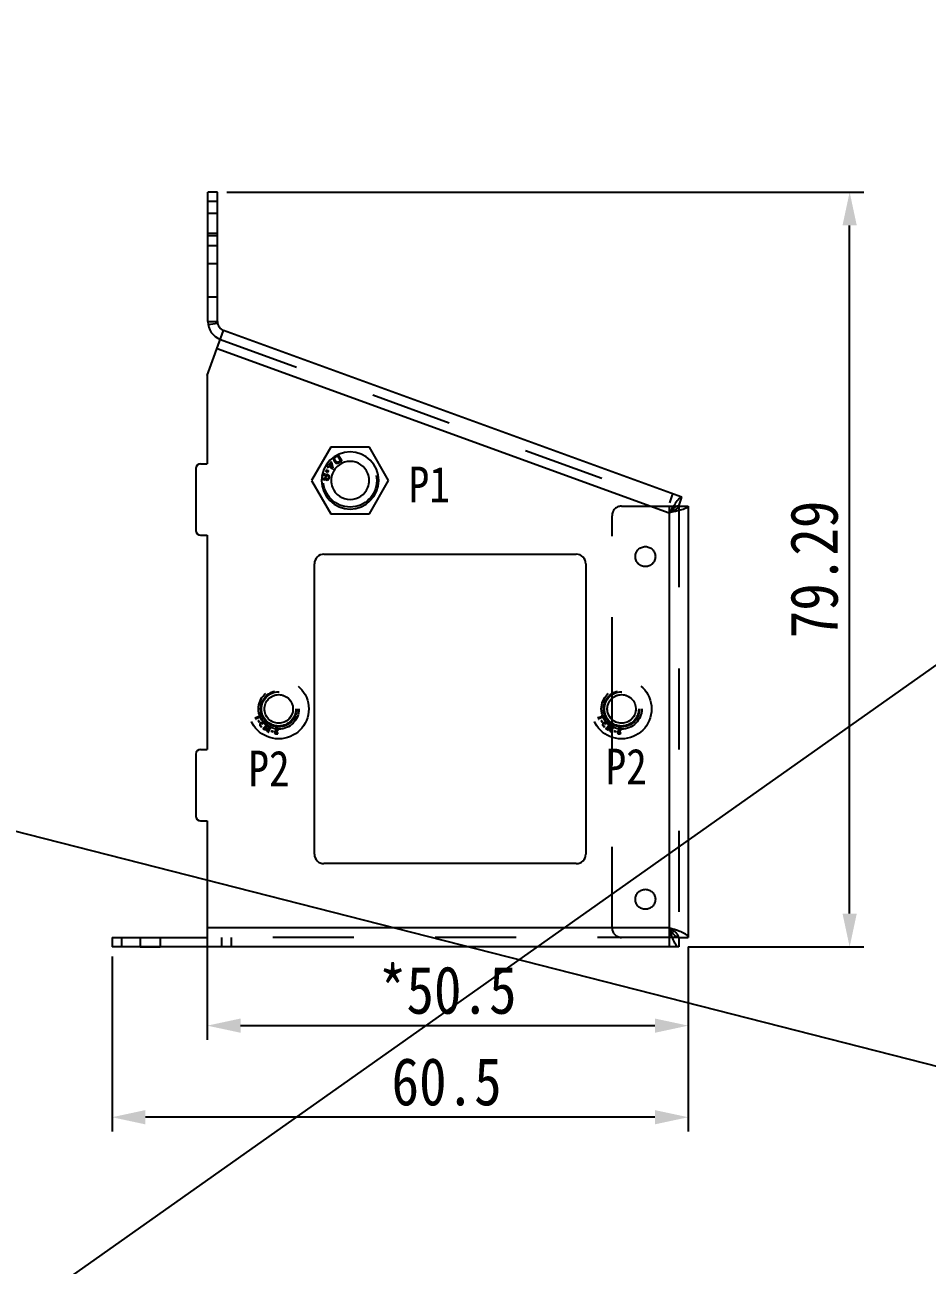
# Model space of a CAD drawing. Header units: millimetres. Extents: x 0 to 8948, y -1340 to 1100.
# Drawn here: x 3561.1 to 3655.8, y 144.7 to 275 of the extents above; entities that cross this region are included whole.
import ezdxf

# ---------------------------------------------------------------- set-up
doc = ezdxf.new("R2010")
doc.units = ezdxf.units.MM
doc.header["$LTSCALE"] = 85.25
doc.header["$PDMODE"] = 3
doc.header["$PDSIZE"] = 8
doc.linetypes.add('HIDDEN', pattern=[0.2, 0.1, -0.1])
doc.layers.get('0').update_dxf_attribs({"linetype": 'CONTINUOUS'})
doc.layers.get('Defpoints').update_dxf_attribs({"linetype": 'CONTINUOUS'})
doc.layers.add('02___PRT_ALL_AXES', color=7, linetype='CONTINUOUS')
doc.layers.add('DEFAULT_2', color=8, linetype='HIDDEN')
doc.styles.get("Standard").update_dxf_attribs({"font": 'txt', "width": 0.85})
doc.dimstyles.new('DIMSTYLE_1', dxfattribs={"dimtxt": 5, "dimasz": 3.5, "dimexe": 1.5, "dimexo": 1, "dimgap": 1.25, "dimtad": 1, "dimdsep": 46, "dimtxsty": 'Standard', "dimblk": '_FILLED', "dimblk1": '_FILLED', "dimblk2": '_FILLED', "dimcen": 0.09, "dimadec": 0, "dimazin": 0, "dimtp": 0.01, "dimtm": 0.01, "dimtfac": 1, "dimtofl": 0, "dimtmove": 0, "dimatfit": 3, "dimldrblk": '_FILLED', "dimfxl": 0, "dimtolj": 1, "dimarcsym": 0})

# ---------------------------------------------------------------- blocks, each defined once
blk = doc.blocks.new('_FILLED')
at = {"color": 0, "linetype": 'ByBlock'}
blk.add_solid([(0, 0), (-1, 0.214), (-1, -0.214)], dxfattribs=at)
blk = doc.blocks.new('*D17')
at = {"color": 0, "linetype": 'Continuous', "lineweight": -2, "transparency": 16777216}
for p, q in [((3630.75, 178.14), (3630.75, 158.75)), ((3570.25, 177.14), (3570.25, 158.75)), ((3627.25, 160.25), (3573.75, 160.25))]:
    blk.add_line(p, q, dxfattribs=at)
at = {"layer": 'Defpoints', "color": 0, "linetype": 'Continuous', "transparency": 16777216}
for p in [(3630.75, 179.14), (3570.25, 178.14), (3570.25, 160.25)]:
    blk.add_point(p, dxfattribs=at)
at = {"color": 0, "linetype": 'Continuous', "lineweight": -2, "transparency": 16777216, "xscale": 3.5, "yscale": 3.5, "zscale": 3.5, "rotation": 180}
blk.add_blockref('_FILLED', (3570.25, 160.25), dxfattribs=at)
at = {"color": 0, "linetype": 'Continuous', "lineweight": -2, "transparency": 16777216, "xscale": 3.5, "yscale": 3.5, "zscale": 3.5}
blk.add_blockref('_FILLED', (3630.75, 160.25), dxfattribs=at)
at = {"color": 0, "linetype": 'Continuous', "transparency": 16777216, "insert": (3605.38, 166.5), "char_height": 5, "width": 12.75, "attachment_point": 2}
blk.add_mtext('\\A1;60.5', dxfattribs=at)
blk = doc.blocks.new('*D18')
at = {"color": 0, "linetype": 'Continuous', "lineweight": -2, "transparency": 16777216}
for p, q in [((3580.25, 179.14), (3580.25, 168.37)), ((3630.75, 178.14), (3630.75, 168.37)), ((3583.75, 169.87), (3627.25, 169.87))]:
    blk.add_line(p, q, dxfattribs=at)
at = {"layer": 'Defpoints', "color": 0, "linetype": 'Continuous', "transparency": 16777216}
for p in [(3580.25, 180.14), (3630.75, 179.14), (3630.75, 169.87)]:
    blk.add_point(p, dxfattribs=at)
at = {"color": 0, "linetype": 'Continuous', "lineweight": -2, "transparency": 16777216, "xscale": 3.5, "yscale": 3.5, "zscale": 3.5, "rotation": 180}
blk.add_blockref('_FILLED', (3580.25, 169.87), dxfattribs=at)
at = {"color": 0, "linetype": 'Continuous', "lineweight": -2, "transparency": 16777216, "xscale": 3.5, "yscale": 3.5, "zscale": 3.5}
blk.add_blockref('_FILLED', (3630.75, 169.87), dxfattribs=at)
at = {"color": 0, "linetype": 'Continuous', "transparency": 16777216, "insert": (3605.5, 176.12), "char_height": 5, "width": 15.9375, "attachment_point": 2}
blk.add_mtext('\\A1;*50.5', dxfattribs=at)
blk = doc.blocks.new('*D20')
at = {"color": 0, "linetype": 'Continuous', "lineweight": -2, "transparency": 16777216}
for p, q in [((3582.31, 257.43), (3649.2, 257.43)), ((3647.7, 181.64), (3647.7, 253.93)), ((3630.75, 178.14), (3649.2, 178.14))]:
    blk.add_line(p, q, dxfattribs=at)
at = {"layer": 'Defpoints', "color": 0, "linetype": 'Continuous', "transparency": 16777216}
for p in [(3581.31, 257.43), (3647.7, 257.43), (3629.75, 178.14)]:
    blk.add_point(p, dxfattribs=at)
at = {"color": 0, "linetype": 'Continuous', "lineweight": -2, "transparency": 16777216, "xscale": 3.5, "yscale": 3.5, "zscale": 3.5}
for p, rotation in [((3647.7, 257.43), 90), ((3647.7, 178.14), 270)]:
    blk.add_blockref('_FILLED', p, dxfattribs=dict(at, rotation=rotation))
at = {"color": 0, "linetype": 'Continuous', "transparency": 16777216, "insert": (3641.45, 217.79), "char_height": 5, "width": 15.9375, "attachment_point": 2, "rotation": 90}
blk.add_mtext('\\A1;79.29', dxfattribs=at)

msp = doc.modelspace()

# ---------------------------------------------------------------- linework, layer by layer
for p, q in [((0, 1100), (4304.922, 0)), ((3956.955, 420), (3362.955, 0))]:
    msp.add_line(p, q)
at = {"color": 7, "linetype": 'Continuous'}
for p, q in [((3581.309, 257.434), (3580.309, 257.434)), ((3580.309, 243.834), (3580.309, 257.434)), ((3581.309, 256.434), (3580.309, 256.434)), ((3580.309, 243.834), (3581.309, 243.834)), ((3580.336, 243.508), (3581.322, 243.671)), ((3593.509, 229.53), (3593.489, 229.437)), ((3593.489, 229.437), (3593.496, 229.362)), ((3593.496, 229.362), (3593.527, 229.281)), ((3593.548, 229.594), (3593.509, 229.53)), ((3593.607, 229.65), (3593.548, 229.594)), ((3593.59, 229.4), (3593.592, 229.461)), ((3593.612, 229.333), (3593.59, 229.4)), ((3593.592, 229.461), (3593.616, 229.516)), ((3593.747, 229.116), (3593.612, 229.333)), ((3593.616, 229.516), (3593.664, 229.566)), ((3593.664, 229.566), (3593.919, 229.724)), ((3593.919, 229.724), (3594.233, 229.218)), ((3593.96, 229.848), (3594.372, 229.184)), ((3592.711, 228.185), (3592.699, 228.154)), ((3592.699, 228.154), (3592.809, 228.11)), ((3592.809, 228.11), (3592.7, 228.064)), ((3592.7, 228.064), (3592.709, 228.042)), ((3592.709, 228.042), (3592.841, 228.097)), ((3592.822, 228.141), (3592.711, 228.185)), ((3592.766, 228.823), (3592.952, 228.681)), ((3592.795, 228.259), (3592.773, 228.249)), ((3592.773, 228.249), (3592.822, 228.141)), ((3592.853, 228.128), (3592.795, 228.259)), ((3593.013, 228.761), (3592.824, 228.905)), ((3592.841, 228.097), (3592.899, 227.966)), ((3592.952, 228.681), (3592.851, 228.549)), ((3592.851, 228.549), (3592.932, 228.487)), ((3592.985, 228.183), (3592.853, 228.128)), ((3592.873, 228.084), (3592.983, 228.041)), ((3592.921, 227.976), (3592.873, 228.084)), ((3592.885, 228.115), (3592.995, 228.162)), ((3592.996, 228.071), (3592.885, 228.115)), ((3592.932, 228.487), (3593.033, 228.619)), ((3592.983, 228.041), (3592.996, 228.071)), ((3592.995, 228.162), (3592.985, 228.183)), ((3593.255, 229.079), (3593.013, 228.761)), ((3593.033, 228.619), (3593.399, 228.341)), ((3593.094, 228.699), (3593.266, 228.924)), ((3593.351, 228.503), (3593.094, 228.699)), ((3593.336, 229.017), (3593.255, 229.079)), ((3593.266, 228.924), (3593.351, 228.503)), ((3593.459, 228.42), (3593.336, 229.017)), ((3593.399, 228.341), (3593.459, 228.42)), ((3593.527, 229.281), (3593.662, 229.064)), ((3593.662, 229.064), (3593.721, 229)), ((3593.721, 229), (3593.785, 228.96)), ((3593.797, 229.067), (3593.747, 229.116)), ((3593.785, 228.96), (3593.878, 228.937)), ((3593.852, 229.042), (3593.797, 229.067)), ((3593.912, 229.039), (3593.852, 229.042)), ((3593.878, 228.937), (3593.952, 228.943)), ((3593.978, 229.06), (3593.912, 229.039)), ((3593.952, 228.943), (3594.032, 228.973)), ((3594.233, 229.218), (3593.978, 229.06)), ((3594.032, 228.973), (3594.372, 229.184)), ((3592.27, 227.495), (3592.276, 227.412)), ((3592.276, 227.412), (3592.315, 227.323)), ((3592.312, 227.677), (3592.284, 227.599)), ((3592.374, 227.752), (3592.312, 227.677)), ((3592.315, 227.323), (3592.359, 227.266)), ((3592.357, 227.502), (3592.366, 227.568)), ((3592.364, 227.434), (3592.357, 227.502)), ((3592.359, 227.266), (3592.438, 227.222)), ((3592.389, 227.363), (3592.364, 227.434)), ((3592.366, 227.568), (3592.392, 227.632)), ((3592.431, 227.795), (3592.374, 227.752)), ((3592.45, 227.304), (3592.389, 227.363)), ((3592.392, 227.632), (3592.434, 227.693)), ((3592.52, 227.816), (3592.431, 227.795)), ((3592.434, 227.693), (3592.509, 227.734)), ((3592.438, 227.222), (3592.489, 227.215)), ((3592.5, 227.298), (3592.45, 227.304)), ((3592.489, 227.215), (3592.578, 227.236)), ((3592.575, 227.338), (3592.5, 227.298)), ((3592.509, 227.734), (3592.559, 227.727)), ((3592.571, 227.809), (3592.52, 227.816)), ((3592.559, 227.727), (3592.62, 227.668)), ((3592.65, 227.765), (3592.571, 227.809)), ((3592.617, 227.399), (3592.575, 227.338)), ((3592.578, 227.236), (3592.638, 227.296)), ((3592.643, 227.463), (3592.617, 227.399)), ((3592.62, 227.668), (3592.645, 227.597)), ((3592.638, 227.296), (3592.659, 227.326)), ((3592.652, 227.529), (3592.643, 227.463)), ((3592.645, 227.597), (3592.652, 227.529)), ((3592.692, 227.692), (3592.65, 227.765)), ((3592.659, 227.326), (3592.671, 227.291)), ((3592.671, 227.291), (3592.715, 227.234)), ((3592.704, 227.656), (3592.692, 227.692)), ((3592.726, 227.687), (3592.704, 227.656)), ((3592.711, 227.454), (3592.72, 227.52)), ((3592.719, 227.385), (3592.711, 227.454)), ((3592.715, 227.234), (3592.778, 227.192)), ((3592.76, 227.312), (3592.719, 227.385)), ((3592.72, 227.52), (3592.746, 227.583)), ((3592.783, 227.73), (3592.726, 227.687)), ((3592.746, 227.583), (3592.805, 227.643)), ((3592.806, 227.272), (3592.76, 227.312)), ((3592.778, 227.192), (3592.829, 227.185)), ((3592.855, 227.754), (3592.783, 227.73)), ((3592.805, 227.643), (3592.861, 227.669)), ((3592.84, 227.268), (3592.806, 227.272)), ((3592.829, 227.185), (3592.917, 227.207)), ((3592.895, 227.294), (3592.84, 227.268)), ((3592.906, 227.747), (3592.855, 227.754)), ((3592.861, 227.669), (3592.894, 227.664)), ((3592.894, 227.664), (3592.94, 227.624)), ((3592.955, 227.353), (3592.895, 227.294)), ((3592.899, 227.966), (3592.921, 227.976)), ((3592.985, 227.702), (3592.906, 227.747)), ((3592.917, 227.207), (3592.975, 227.249)), ((3592.94, 227.624), (3592.982, 227.551)), ((3592.981, 227.417), (3592.955, 227.353)), ((3592.975, 227.249), (3593.037, 227.325)), ((3592.99, 227.483), (3592.981, 227.417)), ((3592.982, 227.551), (3592.99, 227.483)), ((3593.029, 227.646), (3592.985, 227.702)), ((3593.068, 227.556), (3593.029, 227.646)), ((3593.037, 227.325), (3593.065, 227.405)), ((3593.065, 227.405), (3593.074, 227.471)), ((3593.074, 227.471), (3593.068, 227.556)), ((3629.749, 224.439), (3630.091, 225.379)), ((3629.749, 224.439), (3630.749, 224.439)), ((3622.749, 202.038), (3622.749, 204.24)), ((3570.249, 179.139), (3580.249, 179.139)), ((3570.249, 179.139), (3570.249, 178.139)), ((3571.249, 179.139), (3571.249, 178.139)), ((3629.749, 179.139), (3630.749, 179.139)), ((3629.749, 179.139), (3629.749, 178.139))]:
    msp.add_line(p, q, dxfattribs=at)
at = {"color": 3, "linetype": 'Continuous'}
for p, q in [((3581.309, 243.834), (3581.309, 257.434)), ((3580.249, 238.174), (3581.967, 242.894)), ((3630.091, 225.379), (3581.967, 242.894)), ((3581.283, 241.015), (3628.749, 223.739)), ((3580.249, 238.174), (3580.249, 228.889)), ((3579.049, 228.389), (3579.049, 221.889)), ((3579.549, 228.889), (3580.249, 228.889)), ((3630.749, 224.439), (3630.749, 179.139)), ((3628.749, 223.739), (3628.749, 180.139)), ((3579.549, 221.389), (3580.249, 221.389)), ((3580.249, 221.389), (3580.249, 198.889)), ((3592.499, 219.389), (3618.999, 219.389)), ((3591.499, 187.889), (3591.499, 218.389)), ((3619.999, 218.389), (3619.999, 187.889)), ((3579.049, 198.389), (3579.049, 191.889)), ((3579.549, 198.889), (3580.249, 198.889)), ((3579.549, 191.389), (3580.249, 191.389)), ((3580.249, 191.389), (3580.249, 178.139)), ((3618.999, 186.889), (3592.499, 186.889)), ((3628.749, 180.139), (3580.249, 180.139)), ((3629.749, 178.139), (3570.249, 178.139))]:
    msp.add_line(p, q, dxfattribs=at)
at = {"color": 7, "linetype": 'Continuous'}
for centre, radius, start, end in [((3582.309, 243.834), 2, 180, 250), ((3595.249, 227.139), 3, 0, 180)]:
    msp.add_arc(centre, radius, start, end, dxfattribs=at)
at = {"color": 3, "linetype": 'Continuous'}
for centre, radius, start, end in [((3582.309, 243.834), 1, 180, 250), ((3579.549, 228.389), 0.5, 90, 180), ((3579.549, 221.889), 0.5, 180, 270), ((3592.499, 218.389), 1, 90, 180), ((3618.999, 218.389), 1, 0, 90), ((3579.549, 198.389), 0.5, 90, 180), ((3579.549, 191.889), 0.5, 180, 270), ((3592.499, 187.889), 1, 180, 270), ((3618.999, 187.889), 1, 270, 0)]:
    msp.add_arc(centre, radius, start, end, dxfattribs=at)
at = {"color": 7, "linetype": 'Continuous'}
for points, knots in [([(3629.749, 224.439), (3629.689, 224.461), (3629.52, 224.432), (3629.178, 224.188), (3628.932, 223.928), (3628.749, 223.739)], [0, 0, 0, 0, 0.1516718, 0.3730605, 1, 1, 1, 1]), ([(3629.749, 224.439), (3629.749, 224.375), (3629.664, 224.226), (3629.318, 223.989), (3628.989, 223.846), (3628.749, 223.739)], [0, 0, 0, 0, 0.1516718, 0.3730605, 1, 1, 1, 1]), ([(3629.749, 179.139), (3629.556, 179.139), (3629.264, 179.385), (3628.988, 179.765), (3628.831, 180.011), (3628.749, 180.139)], [0, 0, 0, 0, 0.4007662, 0.6839023, 1, 1, 1, 1]), ([(3629.749, 179.139), (3629.749, 179.332), (3629.503, 179.624), (3629.123, 179.9), (3628.878, 180.057), (3628.749, 180.139)], [0, 0, 0, 0, 0.4007662, 0.6839023, 1, 1, 1, 1])]:
    msp.add_open_spline(points, degree=3, knots=knots, dxfattribs=at)
at = {"color": 3, "linetype": 'Continuous'}
for points, knots in [([(3629.175, 224.398), (3629.14, 224.345), (3628.997, 224.126), (3628.856, 223.906), (3628.749, 223.739)], [0, 0, 0, 0, 0.241876, 1, 1, 1, 1]), ([(3629.392, 224.716), (3629.374, 224.69), (3629.301, 224.585), (3629.229, 224.479), (3629.175, 224.398)], [0, 0, 0, 0, 0.2395222, 1, 1, 1, 1]), ([(3630.091, 225.379), (3630.053, 225.392), (3629.936, 225.358), (3629.695, 225.134), (3629.52, 224.898), (3629.392, 224.716)], [0, 0, 0, 0, 0.1231461, 0.3262079, 1, 1, 1, 1]), ([(3630.749, 224.439), (3630.749, 224.398), (3630.676, 224.3), (3630.384, 224.151), (3630.102, 224.067), (3629.887, 224.008)], [0, 0, 0, 0, 0.1231461, 0.3262079, 1, 1, 1, 1]), ([(3629.514, 223.914), (3629.453, 223.899), (3629.198, 223.839), (3628.943, 223.782), (3628.749, 223.739)], [0, 0, 0, 0, 0.241876, 1, 1, 1, 1]), ([(3629.887, 224.008), (3629.857, 224), (3629.733, 223.967), (3629.609, 223.937), (3629.514, 223.914)], [0, 0, 0, 0, 0.2395222, 1, 1, 1, 1]), ([(3629.749, 179.806), (3629.671, 179.834), (3629.34, 179.951), (3629.005, 180.058), (3628.749, 180.139)], [0, 0, 0, 0, 0.2361922, 1, 1, 1, 1]), ([(3629.082, 179.139), (3629.054, 179.217), (3628.937, 179.548), (3628.83, 179.883), (3628.749, 180.139)], [0, 0, 0, 0, 0.2361922, 1, 1, 1, 1]), ([(3630.04, 179.692), (3630.017, 179.702), (3629.921, 179.741), (3629.823, 179.778), (3629.749, 179.806)], [0, 0, 0, 0, 0.2396168, 1, 1, 1, 1]), ([(3629.196, 178.848), (3629.186, 178.871), (3629.147, 178.967), (3629.11, 179.065), (3629.082, 179.139)], [0, 0, 0, 0, 0.2396168, 1, 1, 1, 1]), ([(3629.749, 178.139), (3629.638, 178.139), (3629.469, 178.305), (3629.321, 178.564), (3629.238, 178.747), (3629.196, 178.848)], [0, 0, 0, 0, 0.3599242, 0.6442914, 1, 1, 1, 1]), ([(3630.749, 179.139), (3630.749, 179.25), (3630.583, 179.419), (3630.324, 179.567), (3630.141, 179.65), (3630.04, 179.692)], [0, 0, 0, 0, 0.3599242, 0.6442914, 1, 1, 1, 1])]:
    msp.add_open_spline(points, degree=3, knots=knots, dxfattribs=at)
at = {"layer": '02___PRT_ALL_AXES', "color": 8, "linetype": 'HIDDEN'}
for p, q in [((3581.309, 255.189), (3580.309, 255.189)), ((3580.309, 253.089), (3580.309, 255.189)), ((3581.309, 253.089), (3581.309, 255.189)), ((3581.309, 253.089), (3580.309, 253.089)), ((3581.309, 249.889), (3580.309, 249.889)), ((3580.309, 246.389), (3580.309, 249.889)), ((3581.309, 246.389), (3581.309, 249.889)), ((3581.309, 246.389), (3580.309, 246.389)), ((3573.199, 179.139), (3575.299, 179.139)), ((3573.199, 179.139), (3573.199, 178.139)), ((3575.299, 179.139), (3575.299, 178.139)), ((3573.199, 178.139), (3575.299, 178.139))]:
    msp.add_line(p, q, dxfattribs=at)
for centre in [(3626.249, 219.139), (3626.249, 183.139)]:
    msp.add_circle(centre, 1.05, dxfattribs=at)
at = {"layer": '02___PRT_ALL_AXES', "color": 3, "linetype": 'Continuous'}
for centre in [(3587.749, 203.139), (3623.749, 203.139)]:
    msp.add_circle(centre, 1.5, dxfattribs=at)
at = {"layer": '02___PRT_ALL_AXES', "color": 7, "linetype": 'Continuous'}
for radius, start, end in [(2, 21.61201, 158.38799), (3, 180, 0), (2, 201.61201, 338.38799)]:
    msp.add_arc((3595.249, 227.139), radius, start, end, dxfattribs=at)
at = {"layer": '02___PRT_ALL_AXES', "color": 3, "linetype": 'Continuous'}
for start, end in [(158.38799, 201.61201), (338.38799, 21.61201)]:
    msp.add_arc((3595.249, 227.139), 2, start, end, dxfattribs=at)
at = {"layer": 'DEFAULT_2', "color": 8, "linetype": 'HIDDEN'}
for p, q in [((3581.309, 252.834), (3580.309, 252.834)), ((3580.309, 251.834), (3581.309, 251.834)), ((3581.625, 241.955), (3629.749, 224.439)), ((3593.228, 230.639), (3591.208, 227.139)), ((3597.27, 230.639), (3593.228, 230.639)), ((3599.29, 227.139), (3597.27, 230.639)), ((3591.208, 227.139), (3593.228, 223.639)), ((3597.27, 223.639), (3599.29, 227.139)), ((3628.809, 224.781), (3629.151, 225.721)), ((3623.749, 224.439), (3629.749, 224.439)), ((3628.749, 224.439), (3628.749, 223.739)), ((3629.749, 224.439), (3629.749, 179.139)), ((3593.228, 223.639), (3597.27, 223.639)), ((3622.749, 204.24), (3622.749, 223.439)), ((3585.287, 202.254), (3585.273, 202.249)), ((3585.31, 202.218), (3585.287, 202.254)), ((3585.837, 202.403), (3585.355, 202.203)), ((3585.355, 202.052), (3585.369, 202.058)), ((3585.369, 202.058), (3585.358, 202.105)), ((3585.378, 202.148), (3585.793, 202.32)), ((3585.793, 202.32), (3585.77, 202.193)), ((3585.77, 202.193), (3585.791, 202.188)), ((3585.849, 202.375), (3585.837, 202.403)), ((3621.287, 202.254), (3621.273, 202.249)), ((3621.31, 202.218), (3621.287, 202.254)), ((3621.837, 202.403), (3621.355, 202.203)), ((3621.355, 202.052), (3621.369, 202.058)), ((3621.369, 202.058), (3621.358, 202.105)), ((3621.378, 202.148), (3621.793, 202.32)), ((3621.793, 202.32), (3621.77, 202.193)), ((3621.77, 202.193), (3621.791, 202.188)), ((3621.849, 202.375), (3621.837, 202.403)), ((3622.749, 180.139), (3622.749, 202.038)), ((3585.635, 201.941), (3585.602, 201.92)), ((3585.602, 201.92), (3585.716, 201.737)), ((3585.749, 201.758), (3585.635, 201.941)), ((3585.716, 201.737), (3585.749, 201.758)), ((3585.943, 201.275), (3585.95, 201.292)), ((3586.04, 201.523), (3586.06, 201.527)), ((3586.082, 201.093), (3586.074, 201.08)), ((3586.156, 201.066), (3586.082, 201.093)), ((3586.418, 201.45), (3586.205, 201.096)), ((3586.218, 201.581), (3586.236, 201.575)), ((3586.261, 201.055), (3586.481, 201.418)), ((3586.305, 200.959), (3586.263, 200.996)), ((3586.297, 200.946), (3586.305, 200.959)), ((3586.371, 201.571), (3586.364, 201.559)), ((3586.364, 201.559), (3586.406, 201.519)), ((3586.481, 201.418), (3586.395, 200.882)), ((3586.395, 200.882), (3586.882, 201.222)), ((3586.442, 201.002), (3586.518, 201.483)), ((3586.848, 201.284), (3586.442, 201.002)), ((3586.517, 200.83), (3586.51, 200.818)), ((3586.593, 200.795), (3586.517, 200.83)), ((3586.882, 201.222), (3586.64, 200.82)), ((3586.663, 200.806), (3586.911, 201.217)), ((3586.719, 200.709), (3586.681, 200.743)), ((3586.711, 200.696), (3586.719, 200.709)), ((3586.911, 201.217), (3586.987, 201.183)), ((3586.959, 200.842), (3586.947, 200.805)), ((3586.947, 200.805), (3587.153, 200.742)), ((3587.165, 200.779), (3586.959, 200.842)), ((3586.987, 201.183), (3586.994, 201.196)), ((3587.153, 200.742), (3587.165, 200.779)), ((3587.386, 201.078), (3587.379, 200.975)), ((3587.379, 200.975), (3587.391, 200.974)), ((3587.657, 200.673), (3587.645, 200.675)), ((3587.653, 200.538), (3587.657, 200.673)), ((3621.635, 201.941), (3621.602, 201.92)), ((3621.602, 201.92), (3621.716, 201.737)), ((3621.749, 201.758), (3621.635, 201.941)), ((3621.716, 201.737), (3621.749, 201.758)), ((3621.943, 201.275), (3621.95, 201.292)), ((3622.04, 201.523), (3622.06, 201.527)), ((3622.082, 201.093), (3622.074, 201.08)), ((3622.156, 201.066), (3622.082, 201.093)), ((3622.418, 201.45), (3622.205, 201.096)), ((3622.218, 201.581), (3622.236, 201.575)), ((3622.261, 201.055), (3622.481, 201.418)), ((3622.305, 200.959), (3622.263, 200.996)), ((3622.297, 200.946), (3622.305, 200.959)), ((3622.371, 201.571), (3622.364, 201.559)), ((3622.364, 201.559), (3622.406, 201.519)), ((3622.481, 201.418), (3622.395, 200.882)), ((3622.395, 200.882), (3622.882, 201.222)), ((3622.442, 201.002), (3622.518, 201.483)), ((3622.848, 201.284), (3622.442, 201.002)), ((3622.517, 200.83), (3622.51, 200.818)), ((3622.593, 200.795), (3622.517, 200.83)), ((3622.882, 201.222), (3622.64, 200.82)), ((3622.663, 200.806), (3622.911, 201.217)), ((3622.719, 200.709), (3622.681, 200.743)), ((3622.711, 200.696), (3622.719, 200.709)), ((3622.911, 201.217), (3622.987, 201.183)), ((3622.959, 200.842), (3622.947, 200.805)), ((3622.947, 200.805), (3623.153, 200.742)), ((3623.165, 200.779), (3622.959, 200.842)), ((3622.987, 201.183), (3622.994, 201.196)), ((3623.153, 200.742), (3623.165, 200.779)), ((3623.386, 201.078), (3623.379, 200.975)), ((3623.379, 200.975), (3623.391, 200.974)), ((3623.657, 200.673), (3623.645, 200.675)), ((3623.653, 200.538), (3623.657, 200.673)), ((3628.749, 180.139), (3628.749, 179.139)), ((3629.749, 179.139), (3580.249, 179.139)), ((3581.749, 179.139), (3581.749, 178.139)), ((3582.749, 179.139), (3582.749, 178.139)), ((3628.749, 179.139), (3628.749, 178.139))]:
    msp.add_line(p, q, dxfattribs=at)
for centre, radius in [((3595.249, 227.139), 2.8), ((3587.749, 203.139), 3.15), ((3623.749, 203.139), 3.15), ((3587.749, 203.139), 2.125), ((3587.749, 203.139), 1.9), ((3587.749, 203.139), 1.8), ((3587.749, 203.139), 1.5), ((3623.749, 203.139), 2.125), ((3623.749, 203.139), 1.9), ((3623.749, 203.139), 1.8), ((3623.749, 203.139), 1.5)]:
    msp.add_circle(centre, radius, dxfattribs=at)
for centre, radius, start, end in [((3623.749, 223.439), 1, 90, 180), ((3587.182, 202.758), 1.438, 238.91018, 242.46337), ((3623.182, 202.758), 1.438, 238.91018, 242.46337), ((3623.749, 180.139), 1, 180, 270)]:
    msp.add_arc(centre, radius, start, end, dxfattribs=at)
for points in [[(3585.273, 202.249), (3585.287, 202.22), (3585.302, 202.188), (3585.317, 202.151)], [(3585.355, 202.203), (3585.336, 202.195), (3585.321, 202.2), (3585.31, 202.218)], [(3585.317, 202.151), (3585.332, 202.114), (3585.345, 202.081), (3585.355, 202.052)], [(3585.358, 202.105), (3585.353, 202.125), (3585.36, 202.14), (3585.378, 202.148)], [(3585.791, 202.188), (3585.8, 202.237), (3585.819, 202.299), (3585.849, 202.375)], [(3621.273, 202.249), (3621.287, 202.22), (3621.302, 202.188), (3621.317, 202.151)], [(3621.355, 202.203), (3621.336, 202.195), (3621.321, 202.2), (3621.31, 202.218)], [(3621.317, 202.151), (3621.332, 202.114), (3621.345, 202.081), (3621.355, 202.052)], [(3621.358, 202.105), (3621.353, 202.125), (3621.36, 202.14), (3621.378, 202.148)], [(3621.791, 202.188), (3621.8, 202.237), (3621.819, 202.299), (3621.849, 202.375)], [(3585.758, 201.496), (3585.756, 201.438), (3585.777, 201.385), (3585.82, 201.337)], [(3585.827, 201.643), (3585.783, 201.603), (3585.76, 201.554), (3585.758, 201.496)], [(3585.821, 201.366), (3585.796, 201.393), (3585.786, 201.427), (3585.791, 201.47)], [(3585.791, 201.47), (3585.796, 201.512), (3585.816, 201.549), (3585.85, 201.58)], [(3585.82, 201.337), (3585.848, 201.306), (3585.873, 201.286), (3585.895, 201.276)], [(3585.907, 201.327), (3585.866, 201.335), (3585.837, 201.348), (3585.821, 201.366)], [(3585.937, 201.688), (3585.897, 201.688), (3585.861, 201.673), (3585.827, 201.643)], [(3585.85, 201.58), (3585.878, 201.606), (3585.909, 201.62), (3585.94, 201.623)], [(3585.895, 201.276), (3585.917, 201.266), (3585.933, 201.266), (3585.943, 201.275)], [(3585.943, 201.312), (3585.936, 201.319), (3585.924, 201.324), (3585.907, 201.327)], [(3586.037, 201.635), (3586.01, 201.669), (3585.977, 201.687), (3585.937, 201.688)], [(3585.94, 201.623), (3585.972, 201.626), (3585.997, 201.617), (3586.017, 201.595)], [(3585.95, 201.292), (3585.95, 201.3), (3585.948, 201.306), (3585.943, 201.312)], [(3586.017, 201.595), (3586.032, 201.578), (3586.039, 201.554), (3586.04, 201.523)], [(3586.039, 201.737), (3586.034, 201.711), (3586.033, 201.677), (3586.037, 201.635)], [(3586.073, 201.801), (3586.055, 201.785), (3586.044, 201.764), (3586.039, 201.737)], [(3586.057, 201.579), (3586.049, 201.661), (3586.057, 201.713), (3586.083, 201.736)], [(3586.06, 201.527), (3586.06, 201.543), (3586.059, 201.561), (3586.057, 201.579)], [(3586.144, 201.818), (3586.114, 201.822), (3586.09, 201.816), (3586.073, 201.801)], [(3586.074, 201.08), (3586.125, 201.052), (3586.163, 201.03), (3586.187, 201.016)], [(3586.083, 201.736), (3586.101, 201.753), (3586.122, 201.759), (3586.144, 201.757)], [(3586.222, 201.774), (3586.2, 201.799), (3586.174, 201.813), (3586.144, 201.818)], [(3586.144, 201.757), (3586.166, 201.755), (3586.186, 201.745), (3586.203, 201.727)], [(3586.181, 201.066), (3586.175, 201.062), (3586.166, 201.062), (3586.156, 201.066)], [(3586.205, 201.096), (3586.195, 201.08), (3586.188, 201.069), (3586.181, 201.066)], [(3586.187, 201.016), (3586.22, 200.996), (3586.256, 200.973), (3586.297, 200.946)], [(3586.203, 201.727), (3586.219, 201.709), (3586.228, 201.686), (3586.232, 201.66)], [(3586.232, 201.66), (3586.236, 201.634), (3586.231, 201.608), (3586.218, 201.581)], [(3586.262, 201.684), (3586.261, 201.716), (3586.248, 201.746), (3586.222, 201.774)], [(3586.236, 201.575), (3586.255, 201.615), (3586.264, 201.652), (3586.262, 201.684)], [(3586.248, 201.021), (3586.248, 201.028), (3586.252, 201.039), (3586.261, 201.055)], [(3586.263, 200.996), (3586.253, 201.005), (3586.248, 201.014), (3586.248, 201.021)], [(3586.44, 201.527), (3586.415, 201.542), (3586.392, 201.556), (3586.371, 201.571)], [(3586.406, 201.519), (3586.419, 201.507), (3586.427, 201.496), (3586.429, 201.487)], [(3586.429, 201.487), (3586.431, 201.477), (3586.427, 201.464), (3586.418, 201.45)], [(3586.51, 200.818), (3586.542, 200.801), (3586.576, 200.781), (3586.611, 200.76)], [(3586.64, 200.82), (3586.625, 200.795), (3586.61, 200.787), (3586.593, 200.795)], [(3586.611, 200.76), (3586.638, 200.744), (3586.672, 200.722), (3586.711, 200.696)], [(3586.653, 200.776), (3586.652, 200.783), (3586.655, 200.794), (3586.663, 200.806)], [(3586.681, 200.743), (3586.663, 200.758), (3586.654, 200.769), (3586.653, 200.776)], [(3586.918, 201.238), (3586.884, 201.259), (3586.86, 201.274), (3586.848, 201.284)], [(3586.994, 201.196), (3586.985, 201.199), (3586.959, 201.214), (3586.918, 201.238)], [(3587.306, 200.703), (3587.3, 200.652), (3587.314, 200.609), (3587.346, 200.574)], [(3587.355, 200.798), (3587.328, 200.778), (3587.31, 200.746), (3587.306, 200.703)], [(3587.386, 200.58), (3587.364, 200.603), (3587.354, 200.63), (3587.357, 200.66)], [(3587.488, 200.862), (3587.427, 200.839), (3587.383, 200.817), (3587.355, 200.798)], [(3587.357, 200.66), (3587.36, 200.686), (3587.372, 200.708), (3587.394, 200.724)], [(3587.522, 201.104), (3587.469, 201.11), (3587.423, 201.101), (3587.386, 201.078)], [(3587.391, 200.974), (3587.417, 201.05), (3587.465, 201.085), (3587.533, 201.078)], [(3587.394, 200.724), (3587.416, 200.74), (3587.45, 200.757), (3587.497, 200.775)], [(3587.606, 200.919), (3587.586, 200.904), (3587.547, 200.886), (3587.488, 200.862)], [(3587.497, 200.775), (3587.564, 200.801), (3587.611, 200.826), (3587.638, 200.85)], [(3587.646, 201.048), (3587.617, 201.079), (3587.575, 201.098), (3587.522, 201.104)], [(3587.533, 201.078), (3587.566, 201.075), (3587.593, 201.062), (3587.612, 201.041)], [(3587.645, 200.675), (3587.634, 200.63), (3587.612, 200.596), (3587.579, 200.57)], [(3587.638, 200.972), (3587.636, 200.952), (3587.626, 200.934), (3587.606, 200.919)], [(3587.612, 201.041), (3587.632, 201.02), (3587.641, 200.997), (3587.638, 200.972)], [(3587.638, 200.85), (3587.666, 200.874), (3587.681, 200.903), (3587.685, 200.937)], [(3587.685, 200.937), (3587.689, 200.98), (3587.677, 201.017), (3587.646, 201.048)], [(3621.758, 201.496), (3621.756, 201.438), (3621.777, 201.385), (3621.82, 201.337)], [(3621.827, 201.643), (3621.783, 201.603), (3621.76, 201.554), (3621.758, 201.496)], [(3621.821, 201.366), (3621.796, 201.393), (3621.786, 201.427), (3621.791, 201.47)], [(3621.791, 201.47), (3621.796, 201.512), (3621.816, 201.549), (3621.85, 201.58)], [(3621.82, 201.337), (3621.848, 201.306), (3621.873, 201.286), (3621.895, 201.276)], [(3621.907, 201.327), (3621.866, 201.335), (3621.837, 201.348), (3621.821, 201.366)], [(3621.937, 201.688), (3621.897, 201.688), (3621.861, 201.673), (3621.827, 201.643)], [(3621.85, 201.58), (3621.878, 201.606), (3621.909, 201.62), (3621.94, 201.623)], [(3621.895, 201.276), (3621.917, 201.266), (3621.933, 201.266), (3621.943, 201.275)], [(3621.943, 201.312), (3621.936, 201.319), (3621.924, 201.324), (3621.907, 201.327)], [(3622.037, 201.635), (3622.01, 201.669), (3621.977, 201.687), (3621.937, 201.688)], [(3621.94, 201.623), (3621.972, 201.626), (3621.997, 201.617), (3622.017, 201.595)], [(3621.95, 201.292), (3621.95, 201.3), (3621.948, 201.306), (3621.943, 201.312)], [(3622.017, 201.595), (3622.032, 201.578), (3622.039, 201.554), (3622.04, 201.523)], [(3622.039, 201.737), (3622.034, 201.711), (3622.033, 201.677), (3622.037, 201.635)], [(3622.073, 201.801), (3622.055, 201.785), (3622.044, 201.764), (3622.039, 201.737)], [(3622.057, 201.579), (3622.049, 201.661), (3622.057, 201.713), (3622.083, 201.736)], [(3622.06, 201.527), (3622.06, 201.543), (3622.059, 201.561), (3622.057, 201.579)], [(3622.144, 201.818), (3622.114, 201.822), (3622.09, 201.816), (3622.073, 201.801)], [(3622.074, 201.08), (3622.125, 201.052), (3622.163, 201.03), (3622.187, 201.016)], [(3622.083, 201.736), (3622.101, 201.753), (3622.122, 201.759), (3622.144, 201.757)], [(3622.222, 201.774), (3622.2, 201.799), (3622.174, 201.813), (3622.144, 201.818)], [(3622.144, 201.757), (3622.166, 201.755), (3622.186, 201.745), (3622.203, 201.727)], [(3622.181, 201.066), (3622.175, 201.062), (3622.166, 201.062), (3622.156, 201.066)], [(3622.205, 201.096), (3622.195, 201.08), (3622.188, 201.069), (3622.181, 201.066)], [(3622.187, 201.016), (3622.22, 200.996), (3622.256, 200.973), (3622.297, 200.946)], [(3622.203, 201.727), (3622.219, 201.709), (3622.228, 201.686), (3622.232, 201.66)], [(3622.232, 201.66), (3622.236, 201.634), (3622.231, 201.608), (3622.218, 201.581)], [(3622.262, 201.684), (3622.261, 201.716), (3622.248, 201.746), (3622.222, 201.774)], [(3622.236, 201.575), (3622.255, 201.615), (3622.264, 201.652), (3622.262, 201.684)], [(3622.248, 201.021), (3622.248, 201.028), (3622.252, 201.039), (3622.261, 201.055)], [(3622.263, 200.996), (3622.253, 201.005), (3622.248, 201.014), (3622.248, 201.021)], [(3622.44, 201.527), (3622.415, 201.542), (3622.392, 201.556), (3622.371, 201.571)], [(3622.406, 201.519), (3622.419, 201.507), (3622.427, 201.496), (3622.429, 201.487)], [(3622.429, 201.487), (3622.431, 201.477), (3622.427, 201.464), (3622.418, 201.45)], [(3622.51, 200.818), (3622.542, 200.801), (3622.576, 200.781), (3622.611, 200.76)], [(3622.64, 200.82), (3622.625, 200.795), (3622.61, 200.787), (3622.593, 200.795)], [(3622.611, 200.76), (3622.638, 200.744), (3622.672, 200.722), (3622.711, 200.696)], [(3622.653, 200.776), (3622.652, 200.783), (3622.655, 200.794), (3622.663, 200.806)], [(3622.681, 200.743), (3622.663, 200.758), (3622.654, 200.769), (3622.653, 200.776)], [(3622.918, 201.238), (3622.884, 201.259), (3622.86, 201.274), (3622.848, 201.284)], [(3622.994, 201.196), (3622.985, 201.199), (3622.959, 201.214), (3622.918, 201.238)], [(3623.306, 200.703), (3623.3, 200.652), (3623.314, 200.609), (3623.346, 200.574)], [(3623.355, 200.798), (3623.328, 200.778), (3623.31, 200.746), (3623.306, 200.703)], [(3623.386, 200.58), (3623.364, 200.603), (3623.354, 200.63), (3623.357, 200.66)], [(3623.488, 200.862), (3623.427, 200.839), (3623.383, 200.817), (3623.355, 200.798)], [(3623.357, 200.66), (3623.36, 200.686), (3623.372, 200.708), (3623.394, 200.724)], [(3623.522, 201.104), (3623.469, 201.11), (3623.423, 201.101), (3623.386, 201.078)], [(3623.391, 200.974), (3623.417, 201.05), (3623.465, 201.085), (3623.533, 201.078)], [(3623.394, 200.724), (3623.416, 200.74), (3623.45, 200.757), (3623.497, 200.775)], [(3623.606, 200.919), (3623.586, 200.904), (3623.547, 200.886), (3623.488, 200.862)], [(3623.497, 200.775), (3623.564, 200.801), (3623.611, 200.826), (3623.638, 200.85)], [(3623.646, 201.048), (3623.617, 201.079), (3623.575, 201.098), (3623.522, 201.104)], [(3623.533, 201.078), (3623.566, 201.075), (3623.593, 201.062), (3623.612, 201.041)], [(3623.645, 200.675), (3623.634, 200.63), (3623.612, 200.596), (3623.579, 200.57)], [(3623.638, 200.972), (3623.636, 200.952), (3623.626, 200.934), (3623.606, 200.919)], [(3623.612, 201.041), (3623.632, 201.02), (3623.641, 200.997), (3623.638, 200.972)], [(3623.638, 200.85), (3623.666, 200.874), (3623.681, 200.903), (3623.685, 200.937)], [(3623.685, 200.937), (3623.689, 200.98), (3623.677, 201.017), (3623.646, 201.048)], [(3587.346, 200.574), (3587.378, 200.54), (3587.425, 200.519), (3587.488, 200.512)], [(3587.472, 200.539), (3587.437, 200.543), (3587.408, 200.556), (3587.386, 200.58)], [(3587.579, 200.57), (3587.545, 200.545), (3587.51, 200.535), (3587.472, 200.539)], [(3587.488, 200.512), (3587.547, 200.506), (3587.602, 200.515), (3587.653, 200.538)], [(3623.346, 200.574), (3623.378, 200.54), (3623.425, 200.519), (3623.488, 200.512)], [(3623.472, 200.539), (3623.437, 200.543), (3623.408, 200.556), (3623.386, 200.58)], [(3623.579, 200.57), (3623.545, 200.545), (3623.51, 200.535), (3623.472, 200.539)], [(3623.488, 200.512), (3623.547, 200.506), (3623.602, 200.515), (3623.653, 200.538)]]:
    msp.add_open_spline(points, degree=3, dxfattribs=at)

# ---------------------------------------------------------------- texts
at = {"color": 2, "linetype": 'Continuous', "char_height": 3.75, "width": 6.375, "attachment_point": 1, "line_spacing_factor": 0.9}
for s, insert in [('P1', (3601.395, 228.601)), ('P2', (3584.564, 198.761)), ('P2', (3622.067, 198.965))]:
    msp.add_mtext(s, dxfattribs=dict(at, insert=insert))

# ---------------------------------------------------------------- dimensions: what is measured, and where the dimension line sits
at = {"color": 2, "linetype": 'Continuous'}
for base, p1, p2, angle, picture, middle in [((3647.7032, 257.4335), (3629.749, 178.1391), (3581.3091, 257.4335), 90, '*D20', (3647.7032, 217.7863)), ((3570.249, 160.247), (3630.749, 179.139), (3570.249, 178.139), 180, '*D17', (3605.378, 160.247))]:
    dim = msp.add_linear_dim(base=base, p1=p1, p2=p2, angle=angle, dimstyle='DIMSTYLE_1', dxfattribs=at)
    dim.commit()
    dim.dimension.update_dxf_attribs({"geometry": picture, "text_midpoint": middle, "dimtype": 160})
dim = msp.add_linear_dim(base=(3630.749, 169.87), p1=(3580.249, 180.139), p2=(3630.749, 179.139), text='*<>', dimstyle='DIMSTYLE_1', dxfattribs=at)
dim.commit()
dim.dimension.update_dxf_attribs({"geometry": '*D18', "text_midpoint": (3605.499, 169.87), "dimtype": 160})

doc.saveas('drawing.dxf')
